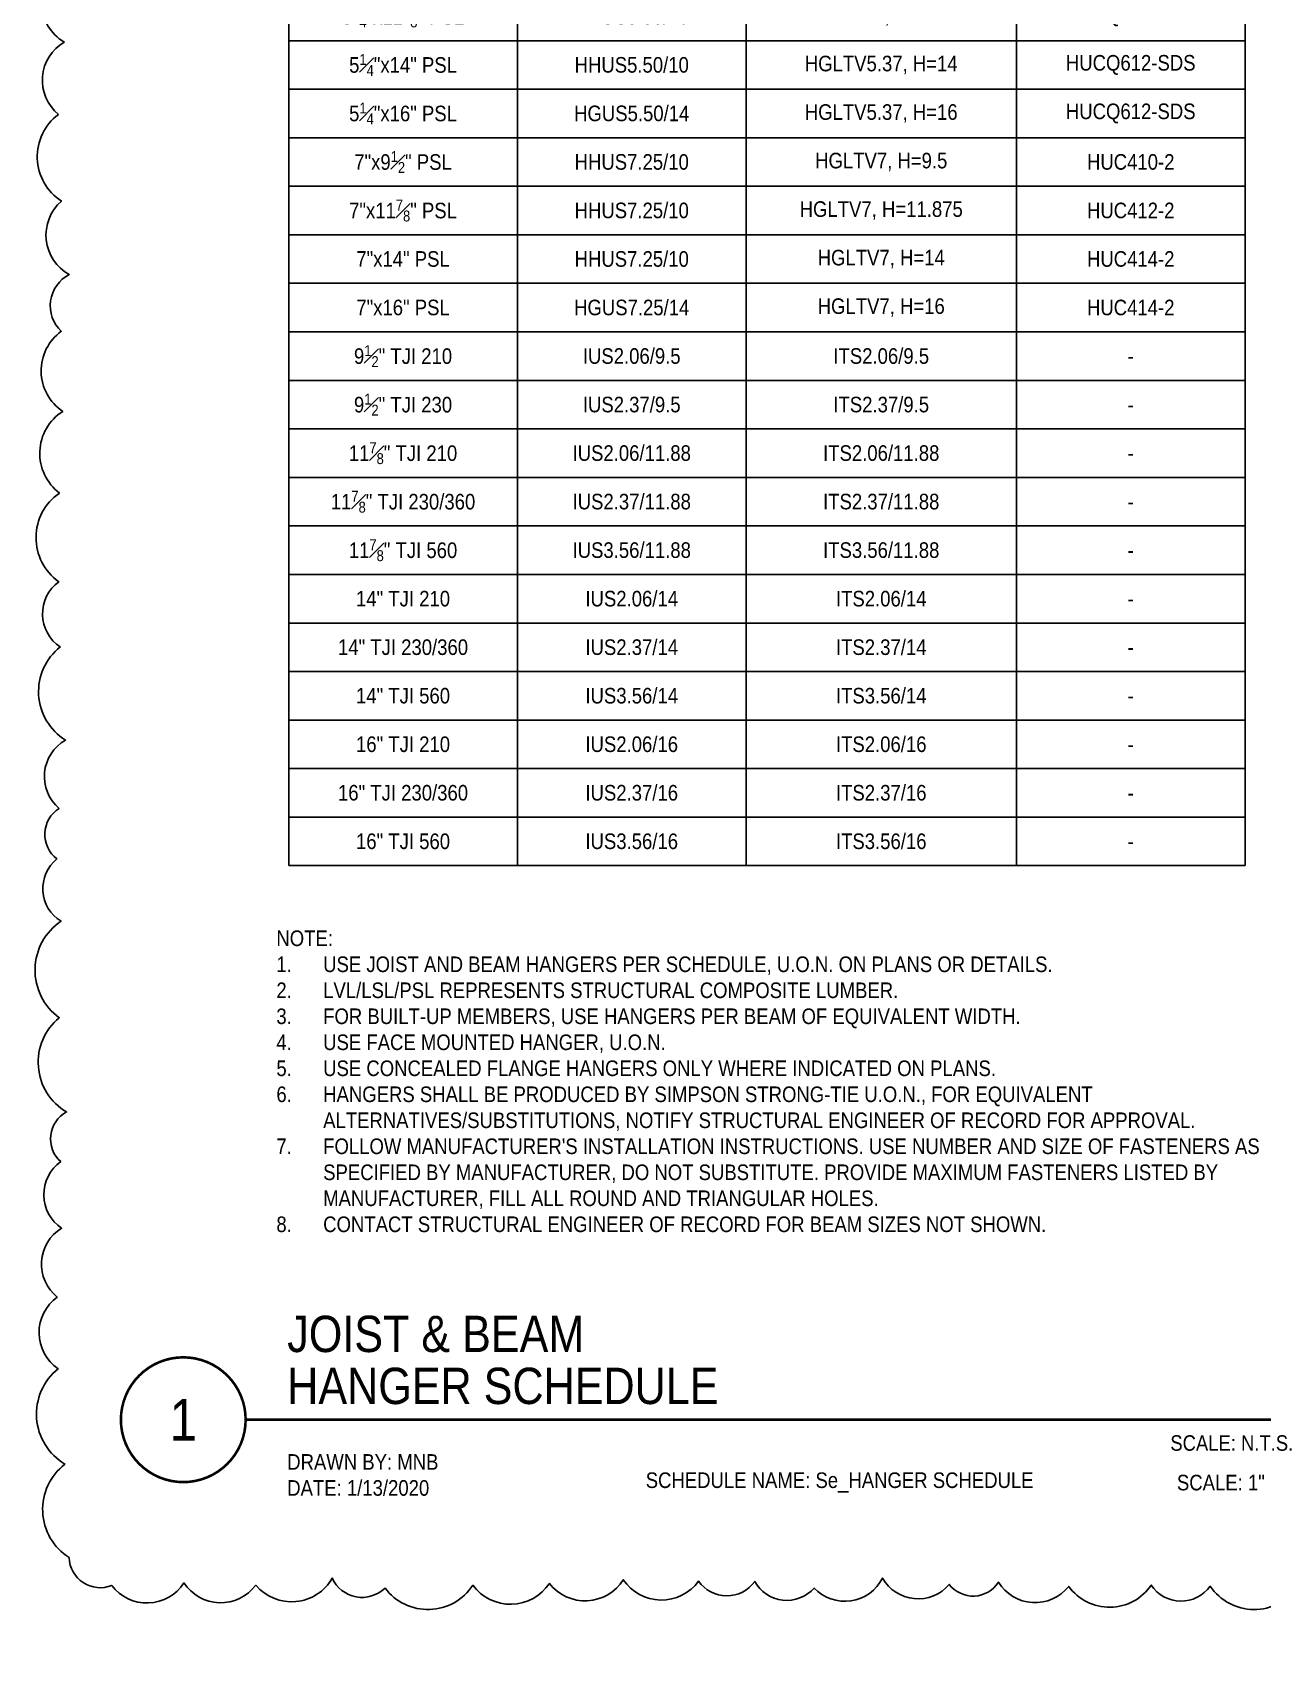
# Model space of a CAD drawing. Header units: inches. Extents: x -16404 to 14624, y -1591 to 16152.
# Drawn here: x 1578.7 to 1667.4, y 6914.6 to 7032.3 of the extents above; entities that cross this region are included whole.
import ezdxf
from ezdxf import colors
from ezdxf.entities.mleader import LeaderData, LeaderLine
from ezdxf.enums import TextEntityAlignment as Align
from ezdxf.math import Vec2, Vec3

# ---------------------------------------------------------------- set-up
doc = ezdxf.new("R2010")
doc.units = ezdxf.units.IN
doc.header["$LTSCALE"] = 24
doc.header["$MEASUREMENT"] = 0
doc.layers.get('0').update_dxf_attribs({"linetype": 'CONTINUOUS'})
doc.layers.add('DESIGNER COMMENTS', color=221, linetype='CONTINUOUS', plot=False)
doc.layers.add('S-ANNO-NOTE', color=4, linetype='CONTINUOUS')
doc.styles.add('Arial', font='arial.ttf', dxfattribs={"width": 0.85})

# ---------------------------------------------------------------- blocks, each defined once
blk = doc.blocks.new('*U335')
at = {"const_width": 0.188}
for points in [[(-4.5, 0, -1), (4.5, 0, 3.732051)], [(-4.5, 0, 1), (4.5, 0, -3.732051)]]:
    blk.add_lwpolyline(points, format="xyb", dxfattribs=at)
blk.add_lwpolyline([(4.5, 0), (81.21, 0)], dxfattribs=at)
blk.add_circle((0, 0), 4.5)
at = {"style": 'Arial', "width": 0.85}
for tag, p in [('DWG_TITLE_1', (7.5, 6.19)), ('DWG_TITLE_2', (7.5, 2.44))]:
    blk.add_attdef(tag, text='', height=2.62, dxfattribs=at).set_placement(p, align=Align.MIDDLE_LEFT)
blk.add_attdef('#', text='', height=3, dxfattribs=at).set_placement((0, 0), align=Align.MIDDLE_CENTER)
blk.add_attdef('SCALE', text='', height=1.12, dxfattribs=at).set_placement((80.08, -1.12), align=Align.TOP_RIGHT)
blk = doc.blocks.new('*T2574')
at = {"layer": 'S-ANNO-NOTE', "color": 6, "linetype": 'ByBlock', "lineweight": -2, "transparency": 16777216}
for p, q in [((0, 0), (69, 0)), ((0, 0), (0, -5)), ((69, 0), (69, -5)), ((0, -5), (16.5, -5)), ((0, -5), (0, -13.05)), ((16.5, -5), (69, -5)), ((16.5, -5), (16.5, -13.05)), ((33, -5), (33, -13.05)), ((52.5, -5), (52.5, -13.05)), ((69, -5), (69, -13.05)), ((0, -13.05), (69, -13.05)), ((0, -13.05), (0, -153.01)), ((69, -13.05), (69, -153.01)), ((0, -153.01), (69, -153.01))]:
    blk.add_line(p, q, dxfattribs=at)
at = {"layer": 'S-ANNO-NOTE', "color": 2, "linetype": 'ByBlock', "lineweight": -2, "transparency": 16777216}
for p, q in [((16.5, -13.05), (16.5, -153.01)), ((33, -13.05), (33, -153.01)), ((52.5, -13.05), (52.5, -153.01)), ((0, -16.55), (69, -16.55)), ((0, -20.05), (69, -20.05)), ((0, -23.55), (69, -23.55)), ((0, -27.05), (69, -27.05)), ((0, -30.55), (69, -30.55)), ((0, -34.05), (69, -34.05)), ((0, -37.55), (69, -37.55)), ((0, -41.05), (69, -41.05)), ((0, -44.55), (69, -44.55)), ((0, -51.55), (69, -51.55)), ((0, -55.05), (69, -55.05)), ((0, -59.7), (69, -59.7)), ((0, -64.36), (69, -64.36)), ((0, -69.01), (69, -69.01)), ((0, -72.51), (69, -72.51)), ((0, -76.01), (69, -76.01)), ((0, -79.51), (69, -79.51)), ((0, -83.01), (69, -83.01)), ((0, -86.51), (69, -86.51)), ((0, -90.01), (69, -90.01)), ((0, -93.51), (69, -93.51)), ((0, -97.01), (69, -97.01)), ((0, -100.51), (69, -100.51)), ((0, -104.01), (69, -104.01)), ((0, -107.51), (69, -107.51)), ((0, -111.01), (69, -111.01)), ((0, -118.01), (69, -118.01)), ((0, -121.51), (69, -121.51)), ((0, -125.01), (69, -125.01)), ((0, -128.51), (69, -128.51)), ((0, -132.01), (69, -132.01)), ((0, -135.51), (69, -135.51)), ((0, -139.01), (69, -139.01)), ((0, -142.51), (69, -142.51)), ((0, -146.01), (69, -146.01)), ((0, -149.51), (69, -149.51))]:
    blk.add_line(p, q, dxfattribs=at)
at = {"layer": 'S-ANNO-NOTE', "color": 4, "linetype": 'ByBlock', "lineweight": -2, "transparency": 16777216}
for p, q in [((0, -48.05), (69, -48.05)), ((0, -114.51), (69, -114.51))]:
    blk.add_line(p, q, dxfattribs=at)
at = {"layer": 'S-ANNO-NOTE', "color": 4, "transparency": 16777216, "attachment_point": 5, "style": 'Arial'}
for s, insert, char_height, width in [('JOIST AND BEAM HANGER SCHEDULE', (34.5, -2.5), 1.5, 67.56), ('{\\C256;FACE MOUNT HANGER}', (24.75, -9.03), 1.2188, 15.06), ('{\\C0;CONCEALED FLANGE HANGER}', (60.75, -9.03), 1.2188, 15.06), ('{\\C256;JOIST / BEAM}', (8.25, -9.03), 1.2188, 15.06), ('{\\C256;TOP FLANGE HANGER }', (42.75, -9.03), 1.2188, 18.06), ('{\\C256;2x4}', (8.25, -14.8), 1.125, 15.06), ('{\\C256;LUS24}', (24.75, -14.8), 1.125, 15.06), ('{\\C0;HU24TF}', (42.75, -14.8), 1.125, 18.06), ('-', (60.75, -14.8), 1.12, 15.06), ('2x6', (8.25, -18.3), 1.125, 15.06), ('{\\C256;LUS26}', (24.75, -18.3), 1.125, 15.06), ('LB26', (42.75, -18.3), 1.125, 18.06), ('LUC26Z', (60.75, -18.3), 1.125, 15.06), ('{\\C256;2x8}', (8.25, -21.8), 1.125, 15.06), ('{\\C256;LUS28}', (24.75, -21.8), 1.125, 15.06), ('LB28', (42.75, -21.8), 1.125, 18.06), ('LUC26Z', (60.75, -21.8), 1.125, 15.06), ('{\\C256;2x10}', (8.25, -25.3), 1.125, 15.06), ('{\\C256;LUS210}', (24.75, -25.3), 1.125, 15.06), ('LB201AZ', (42.75, -25.3), 1.125, 18.06), ('LUC210Z', (60.75, -25.3), 1.125, 15.06), ('{\\C256;2x12}', (8.25, -28.8), 1.125, 15.06), ('{\\C256;LUS210}', (24.75, -28.8), 1.125, 15.06), ('LB212AZ', (42.75, -28.8), 1.125, 18.06), ('LUC210Z', (60.75, -28.8), 1.125, 15.06), ('3x6', (8.25, -32.3), 1.125, 15.06), ('HU36', (24.75, -32.3), 1.125, 15.06), ('HU36TF', (42.75, -32.3), 1.125, 18.06), ('HUC36', (60.75, -32.3), 1.125, 15.06), ('4x6', (8.25, -35.8), 1.125, 15.06), ('HU46', (24.75, -35.8), 1.125, 15.06), ('HU46TF', (42.75, -35.8), 1.125, 18.06), ('HUC46', (60.75, -35.8), 1.125, 15.06), ('4x8', (8.25, -39.3), 1.125, 15.06), ('HU48', (24.75, -39.3), 1.125, 15.06), ('HU48TF', (42.75, -39.3), 1.125, 18.06), ('HUC48', (60.75, -39.3), 1.125, 15.06), ('4x10', (8.25, -42.8), 1.125, 15.06), ('HU410', (24.75, -42.8), 1.125, 15.06), ('HU410TF', (42.75, -42.8), 1.125, 18.06), ('HUCQ410-SDS', (60.75, -42.8), 1.125, 15.06), ('{\\C0;4x12}', (8.25, -46.3), 1.125, 15.06), ('{\\C0;HU412}', (24.75, -46.3), 1.125, 15.06), ('{\\C0;HU412TF}', (42.75, -46.3), 1.125, 18.06), ('{\\C0;HUCQ412-SDS}', (60.75, -46.3), 1.125, 15.06), ('\\A1;{\\C0;1\\H0.7x;\\S3#4;\\H1.42857x;"x5\\H0.7x;\\S1#2;\\H1.42857x;" LVL}', (8.25, -49.8), 1.125, 15.06), ('{\\C0;HU1.81/5}', (24.75, -49.8), 1.125, 15.06), ('-', (42.75, -49.8), 1.12, 18.06), ('-', (60.75, -49.8), 1.12, 15.06), ('\\A1;1{\\H0.7x;\\S3#4;}"x7{\\H0.7x;\\S1#4;}" LVL', (8.25, -53.3), 1.125, 15.06), ('HU7', (24.75, -53.3), 1.125, 15.06), ('BA1.81/7.25', (42.75, -53.3), 1.125, 18.06), ('-', (60.75, -53.3), 1.12, 15.06), ('\\A1;1{\\H0.7x;\\S3#4;}"x9{\\H0.7x;\\S1#2;}" LSL/LVL', (8.25, -57.38), 1.125, 15.06), ('HUS1.81/10', (24.75, -57.38), 1.125, 15.06), ('BA1.81/9.5', (42.75, -57.38), 1.125, 18.06), ('HUCQ1.81/9-SDS', (60.75, -57.38), 1.125, 15.06), ('\\A1;1{\\H0.7x;\\S3#4;}"x11{\\H0.7x;\\S7#8;}" LSL/LVL', (8.25, -62.03), 1.125, 15.06), ('HUS1.81/10', (24.75, -62.03), 1.125, 15.06), ('BA1.81/11.88', (42.75, -62.03), 1.125, 18.06), ('HUCQ1.81/11-SDS', (60.75, -62.03), 1.125, 15.06), ('\\A1;1{\\H0.7x;\\S3#4;}"x14" LSL/LVL', (8.25, -66.69), 1.125, 15.06), ('HUS1.81/10', (24.75, -66.69), 1.125, 15.06), ('BA1.81/14', (42.75, -66.69), 1.125, 18.06), ('HUCQ1.81/11-SDS', (60.75, -66.69), 1.125, 15.06), ('\\A1;1{\\H0.7x;\\S3#4;}"x16" LSL/LVL', (8.25, -70.76), 1.125, 15.06), ('HU14', (24.75, -70.76), 1.125, 15.06), ('BA1.81/16', (42.75, -70.76), 1.125, 18.06), ('-', (60.75, -70.76), 1.12, 15.06), ('\\A1;3{\\H0.7x;\\S1#2;}"x9{\\H0.7x;\\S1#2;}" LSL/PSL', (8.25, -74.26), 1.125, 15.06), ('HHUS410', (24.75, -74.26), 1.125, 15.06), ('BA3.56/9.5', (42.75, -74.26), 1.125, 18.06), ('HUCQ410-SDS', (60.75, -74.26), 1.125, 15.06), ('\\A1;3{\\H0.7x;\\S1#2;}"x11{\\H0.7x;\\S7#8;}" LSL/PSL', (8.25, -77.76), 1.125, 15.06), ('HHUS410', (24.75, -77.76), 1.125, 15.06), ('BA3.56/11.88', (42.75, -77.76), 1.125, 18.06), ('HUCQ412-SDS', (60.75, -77.76), 1.125, 15.06), ('\\A1;3{\\H0.7x;\\S1#2;}"x14" LSL/PSL', (8.25, -81.26), 1.125, 15.06), ('HHUS410', (24.75, -81.26), 1.125, 15.06), ('HGLTV3.514  ', (42.75, -81.26), 1.125, 18.06), ('HUCQ412-SDS', (60.75, -81.26), 1.125, 15.06), ('\\A1;3{\\H0.7x;\\S1#2;}"x16" LSL/PSL', (8.25, -84.76), 1.125, 15.06), ('HGUS414', (24.75, -84.76), 1.125, 15.06), ('HGLTV3.516', (42.75, -84.76), 1.125, 18.06), ('HUCQ412-SDS', (60.75, -84.76), 1.125, 15.06), ('\\A1;5{\\H0.7x;\\S1#4;}"x9{\\H0.7x;\\S1#2;}" PSL', (8.25, -88.26), 1.125, 15.06), ('HHUS5.50/10', (24.75, -88.26), 1.125, 15.06), ('HGLTV5.37, H=9.5', (42.75, -88.26), 1.125, 18.06), ('HUCQ610-SDS', (60.75, -88.26), 1.125, 15.06), ('\\A1;5{\\H0.7x;\\S1#4;}"x11{\\H0.7x;\\S7#8;}" PSL', (8.25, -91.76), 1.125, 15.06), ('HHUS5.50/10', (24.75, -91.76), 1.125, 15.06), ('HGLTV5.37, H=11.875', (42.75, -91.76), 1.125, 18.06), ('HUCQ612-SDS', (60.75, -91.76), 1.125, 15.06), ('\\A1;5{\\H0.7x;\\S1#4;}"x14" PSL', (8.25, -95.26), 1.125, 15.06), ('HHUS5.50/10', (24.75, -95.26), 1.125, 15.06), ('HGLTV5.37, H=14', (42.75, -95.26), 1.125, 18.06), ('HUCQ612-SDS', (60.75, -95.26), 1.125, 15.06), ('\\A1;5{\\H0.7x;\\S1#4;}"x16" PSL', (8.25, -98.76), 1.125, 15.06), ('HGUS5.50/14', (24.75, -98.76), 1.125, 15.06), ('HGLTV5.37, H=16', (42.75, -98.76), 1.125, 18.06), ('HUCQ612-SDS', (60.75, -98.76), 1.125, 15.06), ('\\A1;7"x9{\\H0.7x;\\S1#2;}" PSL', (8.25, -102.26), 1.125, 15.06), ('HHUS7.25/10', (24.75, -102.26), 1.125, 15.06), ('HGLTV7, H=9.5', (42.75, -102.26), 1.125, 18.06), ('HUC410-2', (60.75, -102.26), 1.125, 15.06), ('\\A1;7"x11{\\H0.7x;\\S7#8;}" PSL', (8.25, -105.76), 1.125, 15.06), ('HHUS7.25/10', (24.75, -105.76), 1.125, 15.06), ('HGLTV7, H=11.875', (42.75, -105.76), 1.125, 18.06), ('HUC412-2', (60.75, -105.76), 1.125, 15.06), ('7"x14" {\\A1;PSL}', (8.25, -109.26), 1.125, 15.06), ('HHUS7.25/10', (24.75, -109.26), 1.125, 15.06), ('HGLTV7, H=14', (42.75, -109.26), 1.125, 18.06), ('HUC414-2', (60.75, -109.26), 1.125, 15.06), ('7"x16" {\\A1;PSL}', (8.25, -112.76), 1.125, 15.06), ('HGUS7.25/14', (24.75, -112.76), 1.125, 15.06), ('HGLTV7, H=16', (42.75, -112.76), 1.125, 18.06), ('HUC414-2', (60.75, -112.76), 1.125, 15.06), ('\\A1;{\\C0;9\\H0.7x;\\S1#2;\\H1.42857x;" TJI 210}', (8.25, -116.26), 1.125, 15.06), ('{\\C0;IUS2.06/9.5}', (24.75, -116.26), 1.125, 15.06), ('{\\C0;ITS2.06/9.5}', (42.75, -116.26), 1.125, 18.06), ('-', (60.75, -116.26), 1.12, 15.06), ('\\A1;9{\\H0.7x;\\S1#2;}" TJI 230', (8.25, -119.76), 1.125, 15.06), ('IUS2.37/9.5', (24.75, -119.76), 1.125, 15.06), ('ITS2.37/9.5', (42.75, -119.76), 1.125, 18.06), ('-', (60.75, -119.76), 1.12, 15.06), ('\\A1;11{\\H0.7x;\\S7#8;}" TJI 210', (8.25, -123.26), 1.125, 15.06), ('IUS2.06/11.88', (24.75, -123.26), 1.125, 15.06), ('ITS2.06/11.88', (42.75, -123.26), 1.125, 18.06), ('-', (60.75, -123.26), 1.12, 15.06), ('\\A1;11{\\H0.7x;\\S7#8;}" TJI 230/360', (8.25, -126.76), 1.125, 15.06), ('IUS2.37/11.88', (24.75, -126.76), 1.125, 15.06), ('ITS2.37/11.88', (42.75, -126.76), 1.125, 18.06), ('-', (60.75, -126.76), 1.12, 15.06), ('\\A1;11{\\H0.7x;\\S7#8;}" TJI 560', (8.25, -130.26), 1.125, 15.06), ('IUS3.56/11.88', (24.75, -130.26), 1.125, 15.06), ('ITS3.56/11.88', (42.75, -130.26), 1.125, 18.06), ('-', (60.75, -130.26), 1.12, 15.06), ('14" TJI 210', (8.25, -133.76), 1.125, 15.06), ('IUS2.06/14', (24.75, -133.76), 1.125, 15.06), ('ITS2.06/14', (42.75, -133.76), 1.125, 18.06), ('-', (60.75, -133.76), 1.12, 15.06), ('14" TJI 230/360', (8.25, -137.26), 1.125, 15.06), ('IUS2.37/14', (24.75, -137.26), 1.125, 15.06), ('ITS2.37/14', (42.75, -137.26), 1.125, 18.06), ('-', (60.75, -137.26), 1.12, 15.06), ('14" TJI 560', (8.25, -140.76), 1.125, 15.06), ('IUS3.56/14', (24.75, -140.76), 1.125, 15.06), ('ITS3.56/14', (42.75, -140.76), 1.125, 18.06), ('-', (60.75, -140.76), 1.12, 15.06), ('\\A1;16" TJI 210', (8.25, -144.26), 1.125, 15.06), ('IUS2.06/16', (24.75, -144.26), 1.125, 15.06), ('ITS2.06/16', (42.75, -144.26), 1.125, 18.06), ('-', (60.75, -144.26), 1.12, 15.06), ('\\A1;16" TJI 230/360', (8.25, -147.76), 1.125, 15.06), ('IUS2.37/16', (24.75, -147.76), 1.125, 15.06), ('ITS2.37/16', (42.75, -147.76), 1.125, 18.06), ('-', (60.75, -147.76), 1.12, 15.06), ('{\\C0;IUS3.56/16}', (24.75, -151.26), 1.125, 15.06), ('{\\C0;ITS3.56/16}', (42.75, -151.26), 1.125, 18.06), ('\\A1;{\\C0;16" TJI 560}', (8.25, -151.26), 1.125, 15.06), ('-', (60.75, -151.26), 1.12, 15.06)]:
    blk.add_mtext(s, dxfattribs=dict(at, insert=insert, char_height=char_height, width=width))
blk = doc.blocks.new('_Open90')
at = {"color": 0, "linetype": 'ByBlock', "lineweight": -2}
for p, q in [((-0.5, 0.5), (0, 0)), ((0, 0), (-1, 0)), ((0, 0), (-0.5, -0.5))]:
    blk.add_line(p, q, dxfattribs=at)

msp = doc.modelspace()

# ---------------------------------------------------------------- linework, layer by layer
at = {"layer": 'DESIGNER COMMENTS'}
msp.add_lwpolyline([(1580.58856, 7037.32312, 0.52056705), (1580.94045, 7031.58966, 0.52056705), (1580.52181, 7026.37713, 0.52056705), (1580.74139, 7020.12124, 0.52056705), (1581.31175, 7014.82189, 0.52056705), (1580.73474, 7010.73847, 0.52056705), (1580.8366, 7004.95864, 0.52056705), (1580.59812, 6999.06493, 0.52056705), (1580.54841, 6992.6716, 0.52056705), (1580.65704, 6987.96845, 0.52056705), (1581.0376, 6981.2503, 0.52056705), (1580.57686, 6976.32268, 0.52056705), (1580.41764, 6972.67277, 0.52056705), (1580.72067, 6968.19053, 0.52056705), (1580.58361, 6961.21927, 0.52056705), (1581.11251, 6954.42451, 0.52056705), (1580.68837, 6950.84336, 0.52056705), (1580.75295, 6946.04223, 0.52056705), (1580.44397, 6941.07525, 0.52056705), (1580.49801, 6935.91033, 0.52056705), (1580.99386, 6929.02434, 0.52056705), (1581.29773, 6922.28507, 0.52056705), (1584.37772, 6920.27655, 0.52056705), (1589.58454, 6920.46164, 0.52056705), (1594.76365, 6920.29086, 0.52056705), (1600.27784, 6920.80337, 0.52056705), (1604.09081, 6920.08948, 0.52056705), (1610.42507, 6920.28957, 0.52056705), (1615.94402, 6920.42892, 0.52056705), (1621.27927, 6920.68892, 0.52056705), (1626.711, 6920.59023, 0.52056705), (1630.76252, 6920.56855, 0.52056705), (1635.05117, 6920.08981, 0.52056705), (1639.98221, 6920.807, 0.52056705), (1644.79585, 6920.35241, 0.52056705), (1648.33969, 6920.51409, 0.52056705), (1653.41218, 6920.20819, 0.52056705), (1659.36497, 6920.29872, 0.52056705), (1663.62131, 6920.21571, 0.52056705), (1669.93463, 6920.14544, 0.52056705)], format="xyb", dxfattribs=at)

# ---------------------------------------------------------------- block references
msp.add_blockref('*T2574', (1597.13794, 7125.20299))
at = {"layer": 'S-ANNO-NOTE'}
msp.add_blockref('*U335', (1589.53339, 6932.23028), dxfattribs=at).add_auto_attribs({'#': '1', 'DWG_TITLE_1': 'JOIST & BEAM', 'DWG_TITLE_2': 'HANGER SCHEDULE', 'SCALE': 'SCALE: N.T.S.'})

# ---------------------------------------------------------------- texts
at = {"layer": 'DESIGNER COMMENTS', "char_height": 1.125, "style": 'Arial'}
for s, insert, width, attachment_point in [('\\A1;DRAWN BY: MNB DATE: 1/13/2020', (1597.03339, 6926.73028), 14.8543838, 7), ('\\A1;SCALE: 1{\\H1x;" = 1\'-0"}', (1671.74249, 6927.11709), 19.68745, 9)]:
    msp.add_mtext(s, dxfattribs=dict(at, insert=insert, width=width, attachment_point=attachment_point))
at = {"layer": 'DESIGNER COMMENTS', "insert": (1636.88794, 6926.98028), "char_height": 1.125, "attachment_point": 8, "style": 'Arial'}
msp.add_mtext('\\A1;SCHEDULE NAME: Se_HANGER SCHEDULE', dxfattribs=at)
at = {"layer": 'S-ANNO-NOTE', "insert": (1596.25124, 6967.5171), "char_height": 1.125, "width": 72.8715931, "attachment_point": 1, "style": 'Arial'}
msp.add_mtext("NOTE:\\P\\pi-3.375,l3.375,t3.375;1.^IUSE JOIST AND BEAM HANGERS PER SCHEDULE, U.O.N. ON PLANS OR DETAILS.\\P2.^ILVL/LSL/PSL REPRESENTS STRUCTURAL COMPOSITE LUMBER.\\P3.^IFOR BUILT-UP MEMBERS, USE HANGERS PER BEAM OF EQUIVALENT WIDTH.\\P4.^IUSE FACE MOUNTED HANGER, U.O.N.\\P5.^IUSE CONCEALED FLANGE HANGERS ONLY WHERE INDICATED ON PLANS.\\P6.^IHANGERS SHALL BE PRODUCED BY SIMPSON STRONG-TIE U.O.N., FOR EQUIVALENT ALTERNATIVES/SUBSTITUTIONS, NOTIFY STRUCTURAL ENGINEER OF RECORD FOR APPROVAL.\\P7.^IFOLLOW MANUFACTURER'S INSTALLATION INSTRUCTIONS. USE NUMBER AND SIZE OF FASTENERS AS SPECIFIED BY MANUFACTURER, DO NOT SUBSTITUTE. PROVIDE MAXIMUM FASTENERS LISTED BY MANUFACTURER, FILL ALL ROUND AND TRIANGULAR HOLES.\\P8.^ICONTACT STRUCTURAL ENGINEER OF RECORD FOR BEAM SIZES NOT SHOWN.", dxfattribs=at)

# ---------------------------------------------------------------- leaders
at = {"layer": 'DESIGNER COMMENTS'}
ml = msp.add_multileader_mtext('Standard', dxfattribs=at)
ml.set_content('\\A1;{\\L\\C256;IMPORTANT DESIGNER NOTE:\\l IF YOUR LEDGER DOES NOT ALLOW FOR THE FULL DEPTH OF NAILS SPECIFIED IN THIS CHART.  USE THE CHART TO THE RIGHT AND APPLY ALLOWABLE LOAD REDUCTION FACTOR (REF. PG. 22 OF SIMPSON CATALOG C-C-2019)}', color=4, style='Arial')
ml.set_leader_properties(color=256)
ml.set_arrow_properties(name='OPEN90')
ml.build(insert=Vec2(0, 0))
ml.multileader.update_dxf_attribs({"dogleg_length": 0.36, "arrow_head_size": 5.25, "scale": 48})
ctx = ml.context
ctx.base_point, ctx.scale, ctx.char_height, ctx.arrow_head_size, ctx.landing_gap_size, ctx.plane_origin = Vec3(7749.57679, 7516.2281), 48, 6, 5.25, 4.32, Vec3(7940.50091, 7764.19966)
notes = []
notes.append((ctx, [(0, (0, 0, 0), (0, 0), (1, 0), 1, [])]))
ctx.mtext.insert, ctx.mtext.width, ctx.mtext.defined_height, ctx.mtext.flow_direction = Vec3(7753.89679, 7520.11009), 143.1324041, 28.50097, 5
ml = msp.add_multileader_mtext('Standard', dxfattribs=at)
ml.set_content('\\A1;{\\L\\C256;IMPORTANT DESIGNER NOTE:\\l IF YOUR LEDGER DOES NOT ALLOW FOR THE FULL DEPTH OF NAILS SPECIFIED IN THIS CHART.  USE THE CHART TO THE RIGHT AND APPLY ALLOWABLE LOAD REDUCTION FACTOR (REF. PG. 22 OF SIMPSON CATALOG C-C-2019)}', color=4, style='Arial')
ml.set_leader_properties(color=256)
ml.set_arrow_properties(name='OPEN90')
ml.build(insert=Vec2(0, 0))
ml.multileader.update_dxf_attribs({"dogleg_length": 0.36, "arrow_head_size": 5.25, "scale": 48})
ctx = ml.context
ctx.base_point, ctx.scale, ctx.char_height, ctx.arrow_head_size, ctx.landing_gap_size, ctx.plane_origin = Vec3(1680.51869, 7333.32569), 48, 6, 5.25, 4.32, Vec3(1871.4428, 7581.29725)
notes.append((ctx, [(0, (0, 0, 0), (0, 0), (1, 0), 1, [])]))
ctx.mtext.insert, ctx.mtext.width, ctx.mtext.defined_height, ctx.mtext.flow_direction = Vec3(1684.83869, 7337.20768), 143.1324041, 28.50097, 5
for ctx, leaders in notes:
    for number, flags, end, landing, length, lines in leaders:
        leader = LeaderData()
        leader.index, (leader.has_last_leader_line, leader.has_dogleg_vector, leader.attachment_direction) = number, flags
        leader.last_leader_point, leader.dogleg_vector, leader.dogleg_length = Vec3(end), Vec3(landing), length
        for number, points, colour, breaks in lines:
            line = LeaderLine()
            line.index, line.vertices, line.color, line.breaks = number, Vec3.list(points), colors.encode_raw_color(colour), breaks
            leader.lines.append(line)
        ctx.leaders.append(leader)

doc.saveas('drawing.dxf')
